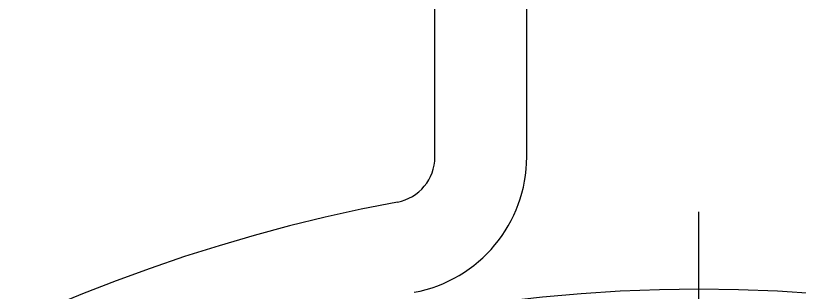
# Model space of a CAD drawing. Extents: x 1382187 to 1725648, y 860327 to 1571294.
# Drawn here: x 1531488.8 to 1531675.8, y 1236035.3 to 1236101.3 of the extents above; entities that cross this region are included whole.
import ezdxf

# ---------------------------------------------------------------- set-up
doc = ezdxf.new("R2010")
doc.units = 0
doc.header["$LTSCALE"] = 1000
doc.header["$MEASUREMENT"] = 0
doc.linetypes.add('CENTER', pattern=[8, 5, -1, 1, -1])

msp = doc.modelspace()

# ---------------------------------------------------------------- linework, layer by layer
at = {"linetype": 'Continuous'}
for p, q in [((1531588.82, 1236067.59), (1531588.82, 1236222.75)), ((1531610.73, 1236067.59), (1531610.73, 1236222.75))]:
    msp.add_line(p, q, dxfattribs=at)
at = {"color": 0, "linetype": 'CENTER'}
msp.add_line((1531651.83, 1235287.29), (1531651.83, 1236054.51), dxfattribs=at)
at = {"linetype": 'Continuous'}
msp.add_circle((1531651.83, 1235670.9), 365.17, dxfattribs=at)
for centre, radius, start, end in [((1531577.86, 1236067.59), 10.96, 280.562, 0), ((1531577.86, 1236067.59), 32.87, 280.562, 0), ((1531651.83, 1235670.9), 392.57, 100.562, 180)]:
    msp.add_arc(centre, radius, start, end, dxfattribs=at)

doc.saveas('drawing.dxf')
